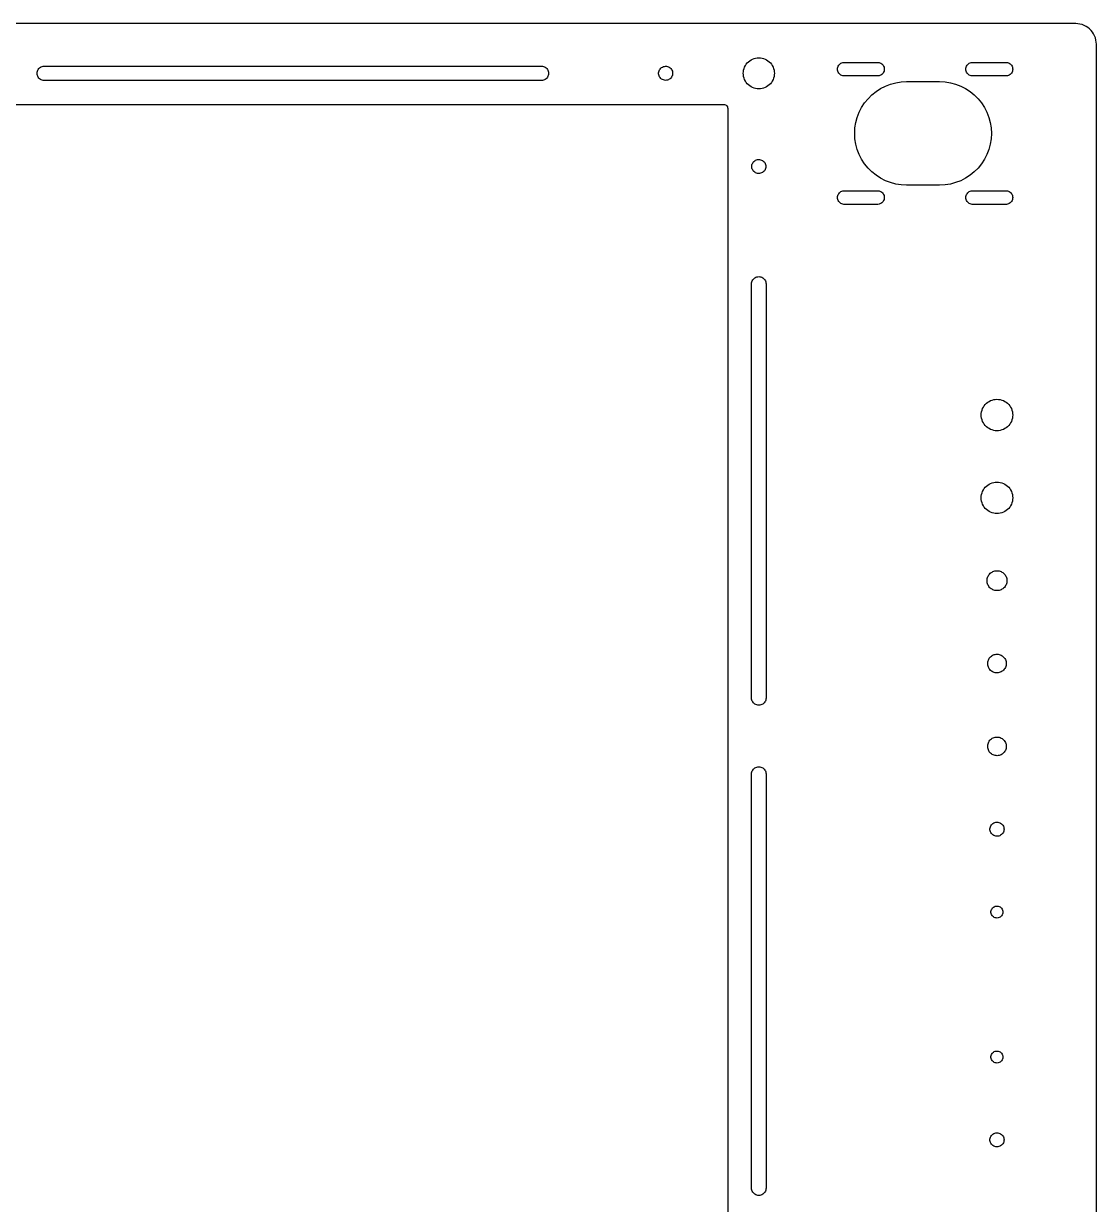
# Model space of a CAD drawing. Header units: metres. Extents: x -319 to 319, y -232 to 232.
# Drawn here: x 60 to 319, y -53.1 to 232 of the extents above; entities that cross this region are included whole.
import ezdxf

# ---------------------------------------------------------------- set-up
doc = ezdxf.new("R2010")
doc.units = ezdxf.units.M

msp = doc.modelspace()

# ---------------------------------------------------------------- linework, layer by layer
for p, q in [((314, 232), (-314, 232)), ((314.523, 231.973), (314, 232)), ((315.04, 231.891), (314.523, 231.973)), ((315.545, 231.755), (315.04, 231.891)), ((316.034, 231.568), (315.545, 231.755)), ((316.5, 231.33), (316.034, 231.568)), ((316.939, 231.045), (316.5, 231.33)), ((317.346, 230.716), (316.939, 231.045)), ((317.716, 230.346), (317.346, 230.716)), ((318.045, 229.939), (317.716, 230.346)), ((318.33, 229.5), (318.045, 229.939)), ((318.568, 229.034), (318.33, 229.5)), ((318.755, 228.545), (318.568, 229.034)), ((318.891, 228.04), (318.755, 228.545)), ((318.973, 227.523), (318.891, 228.04)), ((319, 227), (318.973, 227.523)), ((319, -227), (319, 227)), ((234.466, 222.204), (234.713, 222.509)), ((234.713, 222.509), (234.991, 222.787)), ((234.991, 222.787), (235.296, 223.034)), ((235.296, 223.034), (235.625, 223.248)), ((235.625, 223.248), (235.975, 223.426)), ((235.975, 223.426), (236.341, 223.566)), ((236.341, 223.566), (236.72, 223.668)), ((236.72, 223.668), (237.108, 223.729)), ((237.108, 223.729), (237.5, 223.75)), ((237.5, 223.75), (237.892, 223.729)), ((237.892, 223.729), (238.28, 223.668)), ((238.28, 223.668), (238.659, 223.566)), ((238.659, 223.566), (239.025, 223.426)), ((239.025, 223.426), (239.375, 223.248)), ((239.375, 223.248), (239.704, 223.034)), ((239.704, 223.034), (240.009, 222.787)), ((240.009, 222.787), (240.287, 222.509)), ((240.287, 222.509), (240.534, 222.204)), ((257.121, 222.29), (257.325, 222.429)), ((257.325, 222.429), (257.547, 222.536)), ((257.547, 222.536), (257.783, 222.609)), ((257.783, 222.609), (258.027, 222.645)), ((258.027, 222.645), (266.273, 222.645)), ((266.273, 222.645), (266.517, 222.609)), ((266.517, 222.609), (266.753, 222.536)), ((266.753, 222.536), (266.975, 222.429)), ((266.975, 222.429), (267.179, 222.29)), ((288.121, 222.29), (288.325, 222.429)), ((288.325, 222.429), (288.547, 222.536)), ((288.547, 222.536), (288.783, 222.609)), ((288.783, 222.609), (289.027, 222.645)), ((289.027, 222.645), (297.273, 222.645)), ((297.273, 222.645), (297.517, 222.609)), ((297.517, 222.609), (297.753, 222.536)), ((297.753, 222.536), (297.975, 222.429)), ((297.975, 222.429), (298.179, 222.29)), ((63.25, 220), (63.2678, 220.249)), ((63.2678, 219.751), (63.25, 220)), ((63.2678, 220.249), (63.3209, 220.493)), ((63.3209, 219.507), (63.2678, 219.751)), ((63.3209, 220.493), (63.4081, 220.727)), ((63.4081, 220.727), (63.5278, 220.946)), ((63.5278, 220.946), (63.6774, 221.146)), ((63.6774, 221.146), (63.854, 221.323)), ((63.854, 221.323), (64.0539, 221.472)), ((64.0539, 221.472), (64.273, 221.592)), ((64.273, 221.592), (64.507, 221.679)), ((64.507, 221.679), (64.7509, 221.732)), ((64.7509, 221.732), (65, 221.75)), ((65, 221.75), (185, 221.75)), ((185, 221.75), (185.249, 221.732)), ((185.249, 221.732), (185.493, 221.679)), ((185.493, 221.679), (185.727, 221.592)), ((185.727, 221.592), (185.946, 221.472)), ((185.946, 221.472), (186.146, 221.323)), ((186.146, 221.323), (186.323, 221.146)), ((186.323, 221.146), (186.472, 220.946)), ((186.472, 220.946), (186.592, 220.727)), ((186.592, 220.727), (186.679, 220.493)), ((186.679, 220.493), (186.732, 220.249)), ((186.732, 219.751), (186.679, 219.507)), ((186.732, 220.249), (186.75, 220)), ((186.75, 220), (186.732, 219.751)), ((213.305, 220.124), (213.341, 220.37)), ((213.305, 219.876), (213.305, 220.124)), ((213.341, 219.63), (213.305, 219.876)), ((213.341, 220.37), (213.412, 220.607)), ((213.412, 219.393), (213.341, 219.63)), ((213.412, 220.607), (213.518, 220.832)), ((213.518, 220.832), (213.654, 221.039)), ((213.654, 221.039), (213.82, 221.224)), ((213.82, 221.224), (214.011, 221.383)), ((214.011, 221.383), (214.223, 221.512)), ((214.223, 221.512), (214.451, 221.609)), ((214.451, 221.609), (214.691, 221.672)), ((214.691, 221.672), (214.938, 221.699)), ((214.938, 221.699), (215.186, 221.69)), ((215.186, 221.69), (215.43, 221.645)), ((215.43, 221.645), (215.665, 221.565)), ((215.665, 221.565), (215.886, 221.451)), ((215.886, 221.451), (216.087, 221.307)), ((216.087, 221.307), (216.266, 221.134)), ((216.266, 221.134), (216.418, 220.938)), ((216.418, 220.938), (216.539, 220.722)), ((216.539, 220.722), (216.628, 220.49)), ((216.628, 220.49), (216.682, 220.248)), ((216.682, 219.752), (216.628, 219.51)), ((216.682, 220.248), (216.7, 220)), ((216.7, 220), (216.682, 219.752)), ((233.75, 220), (233.771, 220.392)), ((233.771, 219.608), (233.75, 220)), ((233.771, 220.392), (233.832, 220.78)), ((233.832, 219.22), (233.771, 219.608)), ((233.832, 220.78), (233.934, 221.159)), ((233.934, 221.159), (234.074, 221.525)), ((234.074, 221.525), (234.252, 221.875)), ((234.252, 221.875), (234.466, 222.204)), ((240.534, 222.204), (240.748, 221.875)), ((240.748, 221.875), (240.926, 221.525)), ((240.926, 221.525), (241.066, 221.159)), ((241.066, 221.159), (241.168, 220.78)), ((241.168, 220.78), (241.229, 220.392)), ((241.229, 219.608), (241.168, 219.22)), ((241.229, 220.392), (241.25, 220)), ((241.25, 220), (241.229, 219.608)), ((256.5, 221), (256.518, 221.246)), ((256.518, 220.754), (256.5, 221)), ((256.518, 221.246), (256.573, 221.486)), ((256.573, 220.514), (256.518, 220.754)), ((256.573, 221.486), (256.663, 221.716)), ((256.663, 220.284), (256.573, 220.514)), ((256.663, 221.716), (256.787, 221.929)), ((256.787, 220.071), (256.663, 220.284)), ((256.787, 221.929), (256.94, 222.122)), ((256.94, 219.878), (256.787, 220.071)), ((256.94, 222.122), (257.121, 222.29)), ((257.121, 219.71), (256.94, 219.878)), ((257.325, 219.571), (257.121, 219.71)), ((257.547, 219.464), (257.325, 219.571)), ((266.975, 219.571), (266.753, 219.464)), ((267.179, 219.71), (266.975, 219.571)), ((267.179, 222.29), (267.36, 222.122)), ((267.36, 219.878), (267.179, 219.71)), ((267.36, 222.122), (267.513, 221.929)), ((267.513, 220.071), (267.36, 219.878)), ((267.513, 221.929), (267.637, 221.716)), ((267.637, 220.284), (267.513, 220.071)), ((267.637, 221.716), (267.727, 221.486)), ((267.727, 220.514), (267.637, 220.284)), ((267.727, 221.486), (267.782, 221.246)), ((267.782, 220.754), (267.727, 220.514)), ((267.782, 221.246), (267.8, 221)), ((267.8, 221), (267.782, 220.754)), ((287.5, 221), (287.518, 221.246)), ((287.518, 220.754), (287.5, 221)), ((287.518, 221.246), (287.573, 221.486)), ((287.573, 220.514), (287.518, 220.754)), ((287.573, 221.486), (287.663, 221.716)), ((287.663, 220.284), (287.573, 220.514)), ((287.663, 221.716), (287.787, 221.929)), ((287.787, 220.071), (287.663, 220.284)), ((287.787, 221.929), (287.94, 222.122)), ((287.94, 219.878), (287.787, 220.071)), ((287.94, 222.122), (288.121, 222.29)), ((288.121, 219.71), (287.94, 219.878)), ((288.325, 219.571), (288.121, 219.71)), ((288.547, 219.464), (288.325, 219.571)), ((297.975, 219.571), (297.753, 219.464)), ((298.179, 219.71), (297.975, 219.571)), ((298.179, 222.29), (298.36, 222.122)), ((298.36, 219.878), (298.179, 219.71)), ((298.36, 222.122), (298.513, 221.929)), ((298.513, 220.071), (298.36, 219.878)), ((298.513, 221.929), (298.637, 221.716)), ((298.637, 220.284), (298.513, 220.071)), ((298.637, 221.716), (298.727, 221.486)), ((298.727, 220.514), (298.637, 220.284)), ((298.727, 221.486), (298.782, 221.246)), ((298.782, 220.754), (298.727, 220.514)), ((298.782, 221.246), (298.8, 221)), ((298.8, 221), (298.782, 220.754)), ((63.4081, 219.273), (63.3209, 219.507)), ((63.5278, 219.054), (63.4081, 219.273)), ((63.6774, 218.854), (63.5278, 219.054)), ((63.854, 218.677), (63.6774, 218.854)), ((64.0539, 218.528), (63.854, 218.677)), ((64.273, 218.408), (64.0539, 218.528)), ((64.507, 218.321), (64.273, 218.408)), ((64.7509, 218.268), (64.507, 218.321)), ((65, 218.25), (64.7509, 218.268)), ((185, 218.25), (65, 218.25)), ((185.249, 218.268), (185, 218.25)), ((185.493, 218.321), (185.249, 218.268)), ((185.727, 218.408), (185.493, 218.321)), ((185.946, 218.528), (185.727, 218.408)), ((186.146, 218.677), (185.946, 218.528)), ((186.323, 218.854), (186.146, 218.677)), ((186.472, 219.054), (186.323, 218.854)), ((186.592, 219.273), (186.472, 219.054)), ((186.679, 219.507), (186.592, 219.273)), ((213.518, 219.168), (213.412, 219.393)), ((213.654, 218.961), (213.518, 219.168)), ((213.82, 218.776), (213.654, 218.961)), ((214.011, 218.617), (213.82, 218.776)), ((214.223, 218.488), (214.011, 218.617)), ((214.451, 218.391), (214.223, 218.488)), ((214.691, 218.328), (214.451, 218.391)), ((214.938, 218.301), (214.691, 218.328)), ((215.186, 218.31), (214.938, 218.301)), ((215.43, 218.355), (215.186, 218.31)), ((215.665, 218.435), (215.43, 218.355)), ((215.886, 218.549), (215.665, 218.435)), ((216.087, 218.693), (215.886, 218.549)), ((216.266, 218.866), (216.087, 218.693)), ((216.418, 219.062), (216.266, 218.866)), ((216.539, 219.278), (216.418, 219.062)), ((216.628, 219.51), (216.539, 219.278)), ((233.934, 218.841), (233.832, 219.22)), ((234.074, 218.475), (233.934, 218.841)), ((234.252, 218.125), (234.074, 218.475)), ((234.466, 217.796), (234.252, 218.125)), ((234.713, 217.491), (234.466, 217.796)), ((234.991, 217.213), (234.713, 217.491)), ((235.296, 216.966), (234.991, 217.213)), ((235.625, 216.752), (235.296, 216.966)), ((235.975, 216.574), (235.625, 216.752)), ((239.375, 216.752), (239.025, 216.574)), ((239.704, 216.966), (239.375, 216.752)), ((240.009, 217.213), (239.704, 216.966)), ((240.287, 217.491), (240.009, 217.213)), ((240.534, 217.796), (240.287, 217.491)), ((240.748, 218.125), (240.534, 217.796)), ((240.926, 218.475), (240.748, 218.125)), ((241.066, 218.841), (240.926, 218.475)), ((241.168, 219.22), (241.066, 218.841)), ((257.783, 219.391), (257.547, 219.464)), ((258.027, 219.355), (257.783, 219.391)), ((266.273, 219.355), (258.027, 219.355)), ((266.517, 219.391), (266.273, 219.355)), ((266.753, 219.464), (266.517, 219.391)), ((266.9, 216.325), (268.066, 216.919)), ((268.066, 216.919), (269.287, 217.388)), ((269.287, 217.388), (270.551, 217.727)), ((270.551, 217.727), (271.843, 217.932)), ((271.843, 217.932), (273.15, 218)), ((273.15, 218), (281.15, 218)), ((281.15, 218), (282.457, 217.932)), ((282.457, 217.932), (283.749, 217.727)), ((283.749, 217.727), (285.013, 217.388)), ((285.013, 217.388), (286.234, 216.919)), ((286.234, 216.919), (287.4, 216.325)), ((288.783, 219.391), (288.547, 219.464)), ((289.027, 219.355), (288.783, 219.391)), ((297.273, 219.355), (289.027, 219.355)), ((297.517, 219.391), (297.273, 219.355)), ((297.753, 219.464), (297.517, 219.391)), ((236.341, 216.434), (235.975, 216.574)), ((236.72, 216.332), (236.341, 216.434)), ((237.108, 216.271), (236.72, 216.332)), ((237.5, 216.25), (237.108, 216.271)), ((237.892, 216.271), (237.5, 216.25)), ((238.28, 216.332), (237.892, 216.271)), ((238.659, 216.434), (238.28, 216.332)), ((239.025, 216.574), (238.659, 216.434)), ((263.037, 212.847), (263.861, 213.864)), ((263.861, 213.864), (264.786, 214.789)), ((264.786, 214.789), (265.803, 215.613)), ((265.803, 215.613), (266.9, 216.325)), ((287.4, 216.325), (288.497, 215.613)), ((288.497, 215.613), (289.514, 214.789)), ((289.514, 214.789), (290.439, 213.864)), ((290.439, 213.864), (291.263, 212.847)), ((-229, 212.5), (229, 212.5)), ((229, 212.5), (229.223, 212.475)), ((229.223, 212.475), (229.434, 212.401)), ((229.434, 212.401), (229.623, 212.282)), ((229.623, 212.282), (229.782, 212.123)), ((229.782, 212.123), (229.901, 211.934)), ((229.901, 211.934), (229.975, 211.723)), ((229.975, 211.723), (230, 211.5)), ((230, 211.5), (230, -211.5)), ((261.731, 210.584), (262.325, 211.75)), ((262.325, 211.75), (263.037, 212.847)), ((291.263, 212.847), (291.975, 211.75)), ((291.975, 211.75), (292.569, 210.584)), ((260.923, 208.099), (261.262, 209.363)), ((261.262, 209.363), (261.731, 210.584)), ((292.569, 210.584), (293.038, 209.363)), ((293.038, 209.363), (293.377, 208.099)), ((260.65, 205.5), (260.718, 206.807)), ((260.718, 204.193), (260.65, 205.5)), ((260.718, 206.807), (260.923, 208.099)), ((293.377, 208.099), (293.582, 206.807)), ((293.582, 206.807), (293.65, 205.5)), ((293.65, 205.5), (293.582, 204.193)), ((260.923, 202.901), (260.718, 204.193)), ((261.262, 201.637), (260.923, 202.901)), ((293.377, 202.901), (293.038, 201.637)), ((293.582, 204.193), (293.377, 202.901)), ((261.731, 200.416), (261.262, 201.637)), ((262.325, 199.25), (261.731, 200.416)), ((292.569, 200.416), (291.975, 199.25)), ((293.038, 201.637), (292.569, 200.416)), ((235.805, 197.624), (235.841, 197.87)), ((235.805, 197.376), (235.805, 197.624)), ((235.841, 197.13), (235.805, 197.376)), ((235.841, 197.87), (235.912, 198.107)), ((235.912, 196.893), (235.841, 197.13)), ((235.912, 198.107), (236.018, 198.332)), ((236.018, 196.668), (235.912, 196.893)), ((236.018, 198.332), (236.154, 198.539)), ((236.154, 198.539), (236.32, 198.724)), ((236.32, 198.724), (236.511, 198.883)), ((236.511, 198.883), (236.723, 199.012)), ((236.723, 199.012), (236.951, 199.109)), ((236.951, 199.109), (237.191, 199.172)), ((237.191, 199.172), (237.438, 199.199)), ((237.438, 199.199), (237.686, 199.19)), ((237.686, 199.19), (237.93, 199.145)), ((237.93, 199.145), (238.165, 199.065)), ((238.165, 199.065), (238.386, 198.951)), ((238.386, 198.951), (238.587, 198.807)), ((238.587, 198.807), (238.766, 198.634)), ((238.766, 198.634), (238.918, 198.438)), ((238.918, 198.438), (239.039, 198.222)), ((239.039, 196.778), (238.918, 196.562)), ((239.039, 198.222), (239.128, 197.99)), ((239.128, 197.01), (239.039, 196.778)), ((239.128, 197.99), (239.182, 197.748)), ((239.182, 197.252), (239.128, 197.01)), ((239.182, 197.748), (239.2, 197.5)), ((239.2, 197.5), (239.182, 197.252)), ((263.037, 198.153), (262.325, 199.25)), ((263.861, 197.136), (263.037, 198.153)), ((264.786, 196.211), (263.861, 197.136)), ((290.439, 197.136), (289.514, 196.211)), ((291.263, 198.153), (290.439, 197.136)), ((291.975, 199.25), (291.263, 198.153)), ((236.154, 196.461), (236.018, 196.668)), ((236.32, 196.276), (236.154, 196.461)), ((236.511, 196.117), (236.32, 196.276)), ((236.723, 195.988), (236.511, 196.117)), ((236.951, 195.891), (236.723, 195.988)), ((237.191, 195.828), (236.951, 195.891)), ((237.438, 195.801), (237.191, 195.828)), ((237.686, 195.81), (237.438, 195.801)), ((237.93, 195.855), (237.686, 195.81)), ((238.165, 195.935), (237.93, 195.855)), ((238.386, 196.049), (238.165, 195.935)), ((238.587, 196.193), (238.386, 196.049)), ((238.766, 196.366), (238.587, 196.193)), ((238.918, 196.562), (238.766, 196.366)), ((265.803, 195.387), (264.786, 196.211)), ((266.9, 194.675), (265.803, 195.387)), ((268.066, 194.081), (266.9, 194.675)), ((269.287, 193.612), (268.066, 194.081)), ((286.234, 194.081), (285.013, 193.612)), ((287.4, 194.675), (286.234, 194.081)), ((288.497, 195.387), (287.4, 194.675)), ((289.514, 196.211), (288.497, 195.387)), ((256.787, 190.929), (256.94, 191.122)), ((256.94, 191.122), (257.121, 191.29)), ((257.121, 191.29), (257.325, 191.429)), ((257.325, 191.429), (257.547, 191.536)), ((257.547, 191.536), (257.783, 191.609)), ((257.783, 191.609), (258.027, 191.645)), ((258.027, 191.645), (266.273, 191.645)), ((266.273, 191.645), (266.517, 191.609)), ((266.517, 191.609), (266.753, 191.536)), ((266.753, 191.536), (266.975, 191.429)), ((266.975, 191.429), (267.179, 191.29)), ((267.179, 191.29), (267.36, 191.122)), ((267.36, 191.122), (267.513, 190.929)), ((270.551, 193.273), (269.287, 193.612)), ((271.843, 193.068), (270.551, 193.273)), ((273.15, 193), (271.843, 193.068)), ((281.15, 193), (273.15, 193)), ((282.457, 193.068), (281.15, 193)), ((283.749, 193.273), (282.457, 193.068)), ((285.013, 193.612), (283.749, 193.273)), ((287.787, 190.929), (287.94, 191.122)), ((287.94, 191.122), (288.121, 191.29)), ((288.121, 191.29), (288.325, 191.429)), ((288.325, 191.429), (288.547, 191.536)), ((288.547, 191.536), (288.783, 191.609)), ((288.783, 191.609), (289.027, 191.645)), ((289.027, 191.645), (297.273, 191.645)), ((297.273, 191.645), (297.517, 191.609)), ((297.517, 191.609), (297.753, 191.536)), ((297.753, 191.536), (297.975, 191.429)), ((297.975, 191.429), (298.179, 191.29)), ((298.179, 191.29), (298.36, 191.122)), ((298.36, 191.122), (298.513, 190.929)), ((256.5, 190), (256.518, 190.246)), ((256.518, 189.754), (256.5, 190)), ((256.518, 190.246), (256.573, 190.486)), ((256.573, 189.514), (256.518, 189.754)), ((256.573, 190.486), (256.663, 190.716)), ((256.663, 189.284), (256.573, 189.514)), ((256.663, 190.716), (256.787, 190.929)), ((256.787, 189.071), (256.663, 189.284)), ((256.94, 188.878), (256.787, 189.071)), ((257.121, 188.71), (256.94, 188.878)), ((257.325, 188.571), (257.121, 188.71)), ((257.547, 188.464), (257.325, 188.571)), ((257.783, 188.391), (257.547, 188.464)), ((258.027, 188.355), (257.783, 188.391)), ((266.273, 188.355), (258.027, 188.355)), ((266.517, 188.391), (266.273, 188.355)), ((266.753, 188.464), (266.517, 188.391)), ((266.975, 188.571), (266.753, 188.464)), ((267.179, 188.71), (266.975, 188.571)), ((267.36, 188.878), (267.179, 188.71)), ((267.513, 189.071), (267.36, 188.878)), ((267.513, 190.929), (267.637, 190.716)), ((267.637, 189.284), (267.513, 189.071)), ((267.637, 190.716), (267.727, 190.486)), ((267.727, 189.514), (267.637, 189.284)), ((267.727, 190.486), (267.782, 190.246)), ((267.782, 189.754), (267.727, 189.514)), ((267.782, 190.246), (267.8, 190)), ((267.8, 190), (267.782, 189.754)), ((287.5, 190), (287.518, 190.246)), ((287.518, 189.754), (287.5, 190)), ((287.518, 190.246), (287.573, 190.486)), ((287.573, 189.514), (287.518, 189.754)), ((287.573, 190.486), (287.663, 190.716)), ((287.663, 189.284), (287.573, 189.514)), ((287.663, 190.716), (287.787, 190.929)), ((287.787, 189.071), (287.663, 189.284)), ((287.94, 188.878), (287.787, 189.071)), ((288.121, 188.71), (287.94, 188.878)), ((288.325, 188.571), (288.121, 188.71)), ((288.547, 188.464), (288.325, 188.571)), ((288.783, 188.391), (288.547, 188.464)), ((289.027, 188.355), (288.783, 188.391)), ((297.273, 188.355), (289.027, 188.355)), ((297.517, 188.391), (297.273, 188.355)), ((297.753, 188.464), (297.517, 188.391)), ((297.975, 188.571), (297.753, 188.464)), ((298.179, 188.71), (297.975, 188.571)), ((298.36, 188.878), (298.179, 188.71)), ((298.513, 189.071), (298.36, 188.878)), ((298.513, 190.929), (298.637, 190.716)), ((298.637, 189.284), (298.513, 189.071)), ((298.637, 190.716), (298.727, 190.486)), ((298.727, 189.514), (298.637, 189.284)), ((298.727, 190.486), (298.782, 190.246)), ((298.782, 189.754), (298.727, 189.514)), ((298.782, 190.246), (298.8, 190)), ((298.8, 190), (298.782, 189.754)), ((235.75, 169.167), (235.768, 169.416)), ((235.75, 69.1667), (235.75, 169.167)), ((235.768, 169.416), (235.821, 169.66)), ((235.821, 169.66), (235.908, 169.894)), ((235.908, 169.894), (236.028, 170.113)), ((236.028, 170.113), (236.177, 170.313)), ((236.177, 170.313), (236.354, 170.489)), ((236.354, 170.489), (236.554, 170.639)), ((236.554, 170.639), (236.773, 170.759)), ((236.773, 170.759), (237.007, 170.846)), ((237.007, 170.846), (237.251, 170.899)), ((237.251, 170.899), (237.5, 170.917)), ((237.5, 170.917), (237.749, 170.899)), ((237.749, 170.899), (237.993, 170.846)), ((237.993, 170.846), (238.227, 170.759)), ((238.227, 170.759), (238.446, 170.639)), ((238.446, 170.639), (238.646, 170.489)), ((238.646, 170.489), (238.823, 170.313)), ((238.823, 170.313), (238.972, 170.113)), ((238.972, 170.113), (239.092, 169.894)), ((239.092, 169.894), (239.179, 169.66)), ((239.179, 169.66), (239.232, 169.416)), ((239.232, 169.416), (239.25, 169.167)), ((239.25, 169.167), (239.25, 69.1667)), ((291.709, 139.4), (291.926, 139.734)), ((291.926, 139.734), (292.176, 140.043)), ((292.176, 140.043), (292.457, 140.324)), ((292.457, 140.324), (292.766, 140.574)), ((292.766, 140.574), (293.1, 140.791)), ((293.1, 140.791), (293.454, 140.971)), ((293.454, 140.971), (293.826, 141.114)), ((293.826, 141.114), (294.21, 141.217)), ((294.21, 141.217), (294.603, 141.279)), ((294.603, 141.279), (295, 141.3)), ((295, 141.3), (295.397, 141.279)), ((295.397, 141.279), (295.79, 141.217)), ((295.79, 141.217), (296.174, 141.114)), ((296.174, 141.114), (296.546, 140.971)), ((296.546, 140.971), (296.9, 140.791)), ((296.9, 140.791), (297.234, 140.574)), ((297.234, 140.574), (297.543, 140.324)), ((297.543, 140.324), (297.824, 140.043)), ((297.824, 140.043), (298.074, 139.734)), ((298.074, 139.734), (298.291, 139.4)), ((291.2, 137.5), (291.221, 137.897)), ((291.221, 137.103), (291.2, 137.5)), ((291.221, 137.897), (291.283, 138.29)), ((291.283, 136.71), (291.221, 137.103)), ((291.283, 138.29), (291.386, 138.674)), ((291.386, 138.674), (291.529, 139.046)), ((291.529, 139.046), (291.709, 139.4)), ((298.291, 139.4), (298.471, 139.046)), ((298.471, 139.046), (298.614, 138.674)), ((298.614, 138.674), (298.717, 138.29)), ((298.717, 138.29), (298.779, 137.897)), ((298.779, 137.103), (298.717, 136.71)), ((298.779, 137.897), (298.8, 137.5)), ((298.8, 137.5), (298.779, 137.103)), ((291.386, 136.326), (291.283, 136.71)), ((291.529, 135.954), (291.386, 136.326)), ((291.709, 135.6), (291.529, 135.954)), ((291.926, 135.266), (291.709, 135.6)), ((292.176, 134.957), (291.926, 135.266)), ((292.457, 134.676), (292.176, 134.957)), ((292.766, 134.426), (292.457, 134.676)), ((293.1, 134.209), (292.766, 134.426)), ((293.454, 134.029), (293.1, 134.209)), ((293.826, 133.886), (293.454, 134.029)), ((296.546, 134.029), (296.174, 133.886)), ((296.9, 134.209), (296.546, 134.029)), ((297.234, 134.426), (296.9, 134.209)), ((297.543, 134.676), (297.234, 134.426)), ((297.824, 134.957), (297.543, 134.676)), ((298.074, 135.266), (297.824, 134.957)), ((298.291, 135.6), (298.074, 135.266)), ((298.471, 135.954), (298.291, 135.6)), ((298.614, 136.326), (298.471, 135.954)), ((298.717, 136.71), (298.614, 136.326)), ((294.21, 133.783), (293.826, 133.886)), ((294.603, 133.721), (294.21, 133.783)), ((295, 133.7), (294.603, 133.721)), ((295.397, 133.721), (295, 133.7)), ((295.79, 133.783), (295.397, 133.721)), ((296.174, 133.886), (295.79, 133.783)), ((291.926, 119.734), (292.176, 120.043)), ((292.176, 120.043), (292.457, 120.324)), ((292.457, 120.324), (292.766, 120.574)), ((292.766, 120.574), (293.1, 120.791)), ((293.1, 120.791), (293.454, 120.971)), ((293.454, 120.971), (293.826, 121.114)), ((293.826, 121.114), (294.21, 121.217)), ((294.21, 121.217), (294.603, 121.279)), ((294.603, 121.279), (295, 121.3)), ((295, 121.3), (295.397, 121.279)), ((295.397, 121.279), (295.79, 121.217)), ((295.79, 121.217), (296.174, 121.114)), ((296.174, 121.114), (296.546, 120.971)), ((296.546, 120.971), (296.9, 120.791)), ((296.9, 120.791), (297.234, 120.574)), ((297.234, 120.574), (297.543, 120.324)), ((297.543, 120.324), (297.824, 120.043)), ((297.824, 120.043), (298.074, 119.734)), ((291.2, 117.5), (291.221, 117.897)), ((291.221, 117.103), (291.2, 117.5)), ((291.221, 117.897), (291.283, 118.29)), ((291.283, 116.71), (291.221, 117.103)), ((291.283, 118.29), (291.386, 118.674)), ((291.386, 118.674), (291.529, 119.046)), ((291.529, 119.046), (291.709, 119.4)), ((291.709, 119.4), (291.926, 119.734)), ((298.074, 119.734), (298.291, 119.4)), ((298.291, 119.4), (298.471, 119.046)), ((298.471, 119.046), (298.614, 118.674)), ((298.614, 118.674), (298.717, 118.29)), ((298.717, 118.29), (298.779, 117.897)), ((298.779, 117.103), (298.717, 116.71)), ((298.779, 117.897), (298.8, 117.5)), ((298.8, 117.5), (298.779, 117.103)), ((291.386, 116.326), (291.283, 116.71)), ((291.529, 115.954), (291.386, 116.326)), ((291.709, 115.6), (291.529, 115.954)), ((291.926, 115.266), (291.709, 115.6)), ((292.176, 114.957), (291.926, 115.266)), ((292.457, 114.676), (292.176, 114.957)), ((292.766, 114.426), (292.457, 114.676)), ((293.1, 114.209), (292.766, 114.426)), ((293.454, 114.029), (293.1, 114.209)), ((296.9, 114.209), (296.546, 114.029)), ((297.234, 114.426), (296.9, 114.209)), ((297.543, 114.676), (297.234, 114.426)), ((297.824, 114.957), (297.543, 114.676)), ((298.074, 115.266), (297.824, 114.957)), ((298.291, 115.6), (298.074, 115.266)), ((298.471, 115.954), (298.291, 115.6)), ((298.614, 116.326), (298.471, 115.954)), ((298.717, 116.71), (298.614, 116.326)), ((293.826, 113.886), (293.454, 114.029)), ((294.21, 113.783), (293.826, 113.886)), ((294.603, 113.721), (294.21, 113.783)), ((295, 113.7), (294.603, 113.721)), ((295.397, 113.721), (295, 113.7)), ((295.79, 113.783), (295.397, 113.721)), ((296.174, 113.886), (295.79, 113.783)), ((296.546, 114.029), (296.174, 113.886)), ((294.024, 99.6925), (294.258, 99.7825)), ((294.258, 99.7825), (294.501, 99.8475)), ((294.501, 99.8475), (294.749, 99.8869)), ((294.749, 99.8869), (295, 99.9)), ((295, 99.9), (295.251, 99.8869)), ((295.251, 99.8869), (295.499, 99.8475)), ((295.499, 99.8475), (295.742, 99.7825)), ((295.742, 99.7825), (295.976, 99.6925)), ((292.6, 97.5), (292.613, 97.7509)), ((292.613, 97.2491), (292.6, 97.5)), ((292.613, 97.7509), (292.652, 97.999)), ((292.652, 97.001), (292.613, 97.2491)), ((292.652, 97.999), (292.717, 98.2416)), ((292.717, 96.7584), (292.652, 97.001)), ((292.717, 98.2416), (292.807, 98.4762)), ((292.807, 98.4762), (292.922, 98.7)), ((292.922, 98.7), (293.058, 98.9107)), ((293.058, 98.9107), (293.216, 99.1059)), ((293.216, 99.1059), (293.394, 99.2835)), ((293.394, 99.2835), (293.589, 99.4416)), ((293.589, 99.4416), (293.8, 99.5785)), ((293.8, 99.5785), (294.024, 99.6925)), ((295.976, 99.6925), (296.2, 99.5785)), ((296.2, 99.5785), (296.411, 99.4416)), ((296.411, 99.4416), (296.606, 99.2835)), ((296.606, 99.2835), (296.784, 99.1059)), ((296.784, 99.1059), (296.942, 98.9107)), ((296.942, 98.9107), (297.078, 98.7)), ((297.078, 98.7), (297.193, 98.4762)), ((297.193, 98.4762), (297.283, 98.2416)), ((297.283, 98.2416), (297.348, 97.999)), ((297.348, 97.001), (297.283, 96.7584)), ((297.348, 97.999), (297.387, 97.7509)), ((297.387, 97.2491), (297.348, 97.001)), ((297.387, 97.7509), (297.4, 97.5)), ((297.4, 97.5), (297.387, 97.2491)), ((292.807, 96.5238), (292.717, 96.7584)), ((292.922, 96.3), (292.807, 96.5238)), ((293.058, 96.0893), (292.922, 96.3)), ((293.216, 95.8941), (293.058, 96.0893)), ((293.394, 95.7164), (293.216, 95.8941)), ((293.589, 95.5583), (293.394, 95.7164)), ((293.8, 95.4215), (293.589, 95.5583)), ((294.024, 95.3075), (293.8, 95.4215)), ((294.258, 95.2175), (294.024, 95.3075)), ((294.501, 95.1524), (294.258, 95.2175)), ((294.749, 95.1131), (294.501, 95.1524)), ((295, 95.1), (294.749, 95.1131)), ((295.251, 95.1131), (295, 95.1)), ((295.499, 95.1524), (295.251, 95.1131)), ((295.742, 95.2175), (295.499, 95.1524)), ((295.976, 95.3075), (295.742, 95.2175)), ((296.2, 95.4215), (295.976, 95.3075)), ((296.411, 95.5583), (296.2, 95.4215)), ((296.606, 95.7164), (296.411, 95.5583)), ((296.784, 95.8941), (296.606, 95.7164)), ((296.942, 96.0893), (296.784, 95.8941)), ((297.078, 96.3), (296.942, 96.0893)), ((297.193, 96.5238), (297.078, 96.3)), ((297.283, 96.7584), (297.193, 96.5238)), ((292.753, 77.6239), (292.781, 77.8703)), ((292.753, 77.3761), (292.753, 77.6239)), ((292.781, 77.1297), (292.753, 77.3761)), ((292.781, 77.8703), (292.835, 78.1122)), ((292.835, 76.8878), (292.781, 77.1297)), ((292.835, 78.1122), (292.915, 78.3467)), ((292.915, 78.3467), (293.021, 78.5709)), ((293.021, 78.5709), (293.151, 78.7821)), ((293.151, 78.7821), (293.303, 78.9777)), ((293.303, 78.9777), (293.476, 79.1554)), ((293.476, 79.1554), (293.667, 79.313)), ((293.667, 79.313), (293.875, 79.4485)), ((293.875, 79.4485), (294.096, 79.5605)), ((294.096, 79.5605), (294.328, 79.6474)), ((294.328, 79.6474), (294.569, 79.7083)), ((294.569, 79.7083), (294.814, 79.7423)), ((294.814, 79.7423), (295.062, 79.7491)), ((295.062, 79.7491), (295.309, 79.7287)), ((295.309, 79.7287), (295.552, 79.6812)), ((295.552, 79.6812), (295.789, 79.6071)), ((295.789, 79.6071), (296.016, 79.5076)), ((296.016, 79.5076), (296.231, 79.3836)), ((296.231, 79.3836), (296.43, 79.2368)), ((296.43, 79.2368), (296.613, 79.0689)), ((296.613, 79.0689), (296.776, 78.882)), ((296.776, 78.882), (296.917, 78.6783)), ((296.917, 78.6783), (297.035, 78.4602)), ((297.035, 78.4602), (297.128, 78.2306)), ((297.128, 78.2306), (297.196, 77.992)), ((297.196, 77.008), (297.128, 76.7694)), ((297.196, 77.992), (297.236, 77.7475)), ((297.236, 77.2525), (297.196, 77.008)), ((297.236, 77.7475), (297.25, 77.5)), ((297.25, 77.5), (297.236, 77.2525)), ((292.915, 76.6533), (292.835, 76.8878)), ((293.021, 76.4291), (292.915, 76.6533)), ((293.151, 76.2179), (293.021, 76.4291)), ((293.303, 76.0223), (293.151, 76.2179)), ((293.476, 75.8446), (293.303, 76.0223)), ((293.667, 75.687), (293.476, 75.8446)), ((293.875, 75.5514), (293.667, 75.687)), ((294.096, 75.4395), (293.875, 75.5514)), ((294.328, 75.3526), (294.096, 75.4395)), ((294.569, 75.2917), (294.328, 75.3526)), ((294.814, 75.2577), (294.569, 75.2917)), ((295.062, 75.2509), (294.814, 75.2577)), ((295.309, 75.2713), (295.062, 75.2509)), ((295.552, 75.3188), (295.309, 75.2713)), ((295.789, 75.3929), (295.552, 75.3188)), ((296.016, 75.4924), (295.789, 75.3929)), ((296.231, 75.6164), (296.016, 75.4924)), ((296.43, 75.7632), (296.231, 75.6164)), ((296.613, 75.9311), (296.43, 75.7632)), ((296.776, 76.118), (296.613, 75.9311)), ((296.917, 76.3217), (296.776, 76.118)), ((297.035, 76.5397), (296.917, 76.3217)), ((297.128, 76.7694), (297.035, 76.5397)), ((235.768, 68.9176), (235.75, 69.1667)), ((235.821, 68.6736), (235.768, 68.9176)), ((235.908, 68.4397), (235.821, 68.6736)), ((236.028, 68.2205), (235.908, 68.4397)), ((239.092, 68.4397), (238.972, 68.2205)), ((239.179, 68.6736), (239.092, 68.4397)), ((239.232, 68.9176), (239.179, 68.6736)), ((239.25, 69.1667), (239.232, 68.9176)), ((236.177, 68.0207), (236.028, 68.2205)), ((236.354, 67.8441), (236.177, 68.0207)), ((236.554, 67.6945), (236.354, 67.8441)), ((236.773, 67.5748), (236.554, 67.6945)), ((237.007, 67.4875), (236.773, 67.5748)), ((237.251, 67.4345), (237.007, 67.4875)), ((237.5, 67.4167), (237.251, 67.4345)), ((237.749, 67.4345), (237.5, 67.4167)), ((237.993, 67.4875), (237.749, 67.4345)), ((238.227, 67.5748), (237.993, 67.4875)), ((238.446, 67.6945), (238.227, 67.5748)), ((238.646, 67.8441), (238.446, 67.6945)), ((238.823, 68.0207), (238.646, 67.8441)), ((238.972, 68.2205), (238.823, 68.0207)), ((292.753, 57.6239), (292.781, 57.8703)), ((292.753, 57.3761), (292.753, 57.6239)), ((292.781, 57.1297), (292.753, 57.3761)), ((292.781, 57.8703), (292.835, 58.1122)), ((292.835, 56.8878), (292.781, 57.1297)), ((292.835, 58.1122), (292.915, 58.3467)), ((292.915, 58.3467), (293.021, 58.5709)), ((293.021, 58.5709), (293.151, 58.7821)), ((293.151, 58.7821), (293.303, 58.9777)), ((293.303, 58.9777), (293.476, 59.1554)), ((293.476, 59.1554), (293.667, 59.313)), ((293.667, 59.313), (293.875, 59.4485)), ((293.875, 59.4485), (294.096, 59.5605)), ((294.096, 59.5605), (294.328, 59.6474)), ((294.328, 59.6474), (294.569, 59.7083)), ((294.569, 59.7083), (294.814, 59.7423)), ((294.814, 59.7423), (295.062, 59.7491)), ((295.062, 59.7491), (295.309, 59.7287)), ((295.309, 59.7287), (295.552, 59.6812)), ((295.552, 59.6812), (295.789, 59.6071)), ((295.789, 59.6071), (296.016, 59.5076)), ((296.016, 59.5076), (296.231, 59.3836)), ((296.231, 59.3836), (296.43, 59.2368)), ((296.43, 59.2368), (296.613, 59.0689)), ((296.613, 59.0689), (296.776, 58.882)), ((296.776, 58.882), (296.917, 58.6783)), ((296.917, 58.6783), (297.035, 58.4602)), ((297.035, 58.4602), (297.128, 58.2306)), ((297.128, 58.2306), (297.196, 57.992)), ((297.196, 57.992), (297.236, 57.7475)), ((297.236, 57.2525), (297.196, 57.008)), ((297.236, 57.7475), (297.25, 57.5)), ((297.25, 57.5), (297.236, 57.2525)), ((292.915, 56.6533), (292.835, 56.8878)), ((293.021, 56.4291), (292.915, 56.6533)), ((293.151, 56.2179), (293.021, 56.4291)), ((293.303, 56.0223), (293.151, 56.2179)), ((293.476, 55.8446), (293.303, 56.0223)), ((293.667, 55.687), (293.476, 55.8446)), ((293.875, 55.5514), (293.667, 55.687)), ((294.096, 55.4395), (293.875, 55.5514)), ((294.328, 55.3526), (294.096, 55.4395)), ((294.569, 55.2917), (294.328, 55.3526)), ((294.814, 55.2577), (294.569, 55.2917)), ((295.062, 55.2509), (294.814, 55.2577)), ((295.309, 55.2713), (295.062, 55.2509)), ((295.552, 55.3188), (295.309, 55.2713)), ((295.789, 55.3928), (295.552, 55.3188)), ((296.016, 55.4924), (295.789, 55.3928)), ((296.231, 55.6164), (296.016, 55.4924)), ((296.43, 55.7632), (296.231, 55.6164)), ((296.613, 55.9311), (296.43, 55.7632)), ((296.776, 56.118), (296.613, 55.9311)), ((296.917, 56.3217), (296.776, 56.118)), ((297.035, 56.5397), (296.917, 56.3217)), ((297.128, 56.7694), (297.035, 56.5397)), ((297.196, 57.008), (297.128, 56.7694)), ((235.768, 51.0824), (235.821, 51.3264)), ((235.821, 51.3264), (235.908, 51.5603)), ((235.908, 51.5603), (236.028, 51.7794)), ((236.028, 51.7794), (236.177, 51.9793)), ((236.177, 51.9793), (236.354, 52.1559)), ((236.354, 52.1559), (236.554, 52.3055)), ((236.554, 52.3055), (236.773, 52.4252)), ((236.773, 52.4252), (237.007, 52.5124)), ((237.007, 52.5124), (237.251, 52.5655)), ((237.251, 52.5655), (237.5, 52.5833)), ((237.5, 52.5833), (237.749, 52.5655)), ((237.749, 52.5655), (237.993, 52.5124)), ((237.993, 52.5124), (238.227, 52.4252)), ((238.227, 52.4252), (238.446, 52.3055)), ((238.446, 52.3055), (238.646, 52.1559)), ((238.646, 52.1559), (238.823, 51.9793)), ((238.823, 51.9793), (238.972, 51.7794)), ((238.972, 51.7794), (239.092, 51.5603)), ((239.092, 51.5603), (239.179, 51.3264)), ((239.179, 51.3264), (239.232, 51.0824)), ((235.75, 50.8333), (235.768, 51.0824)), ((235.75, -49.1667), (235.75, 50.8333)), ((239.232, 51.0824), (239.25, 50.8333)), ((239.25, 50.8333), (239.25, -49.1667)), ((293.305, 37.6241), (293.341, 37.8696)), ((293.305, 37.3759), (293.305, 37.6241)), ((293.341, 37.1304), (293.305, 37.3759)), ((293.341, 37.8696), (293.412, 38.1073)), ((293.412, 36.8927), (293.341, 37.1304)), ((293.412, 38.1073), (293.518, 38.332)), ((293.518, 38.332), (293.654, 38.539)), ((293.654, 38.539), (293.82, 38.7238)), ((293.82, 38.7238), (294.011, 38.8826)), ((294.011, 38.8826), (294.223, 39.0119)), ((294.223, 39.0119), (294.451, 39.1089)), ((294.451, 39.1089), (294.691, 39.1717)), ((294.691, 39.1717), (294.938, 39.1989)), ((294.938, 39.1989), (295.186, 39.1898)), ((295.186, 39.1898), (295.43, 39.1447)), ((295.43, 39.1447), (295.665, 39.0646)), ((295.665, 39.0646), (295.886, 38.9511)), ((295.886, 38.9511), (296.087, 38.8067)), ((296.087, 38.8067), (296.266, 38.6344)), ((296.266, 38.6344), (296.418, 38.438)), ((296.418, 38.438), (296.539, 38.2216)), ((296.539, 38.2216), (296.628, 37.9898)), ((296.628, 37.9898), (296.682, 37.7475)), ((296.682, 37.2525), (296.628, 37.0102)), ((296.682, 37.7475), (296.7, 37.5)), ((296.7, 37.5), (296.682, 37.2525)), ((293.518, 36.668), (293.412, 36.8927)), ((293.654, 36.461), (293.518, 36.668)), ((293.82, 36.2762), (293.654, 36.461)), ((294.011, 36.1174), (293.82, 36.2762)), ((294.223, 35.9881), (294.011, 36.1174)), ((294.451, 35.8911), (294.223, 35.9881)), ((294.691, 35.8283), (294.451, 35.8911)), ((294.938, 35.8011), (294.691, 35.8283)), ((295.186, 35.8102), (294.938, 35.8011)), ((295.43, 35.8553), (295.186, 35.8102)), ((295.665, 35.9354), (295.43, 35.8553)), ((295.886, 36.0489), (295.665, 35.9354)), ((296.087, 36.1933), (295.886, 36.0489)), ((296.266, 36.3656), (296.087, 36.1933)), ((296.418, 36.562), (296.266, 36.3656)), ((296.539, 36.7784), (296.418, 36.562)), ((296.628, 37.0102), (296.539, 36.7784)), ((293.555, 17.623), (293.597, 17.8654)), ((293.555, 17.377), (293.555, 17.623)), ((293.597, 17.1346), (293.555, 17.377)), ((293.597, 17.8654), (293.679, 18.0972)), ((293.679, 16.9027), (293.597, 17.1346)), ((293.679, 18.0972), (293.799, 18.312)), ((293.799, 18.312), (293.953, 18.5033)), ((293.953, 18.5033), (294.138, 18.6658)), ((294.138, 18.6658), (294.347, 18.7947)), ((294.347, 18.7947), (294.575, 18.8864)), ((294.575, 18.8864), (294.816, 18.9382)), ((294.816, 18.9382), (295.062, 18.9487)), ((295.062, 18.9487), (295.305, 18.9174)), ((295.305, 18.9174), (295.541, 18.8454)), ((295.541, 18.8454), (295.76, 18.7347)), ((295.76, 18.7347), (295.958, 18.5885)), ((295.958, 18.5885), (296.128, 18.4109)), ((296.128, 18.4109), (296.266, 18.2072)), ((296.266, 18.2072), (296.367, 17.983)), ((296.367, 17.983), (296.429, 17.745)), ((296.429, 17.2549), (296.367, 17.0169)), ((296.429, 17.745), (296.45, 17.5)), ((296.45, 17.5), (296.429, 17.2549)), ((293.799, 16.688), (293.679, 16.9027)), ((293.953, 16.4967), (293.799, 16.688)), ((294.138, 16.3342), (293.953, 16.4967)), ((294.347, 16.2052), (294.138, 16.3342)), ((294.575, 16.1136), (294.347, 16.2052)), ((294.816, 16.0617), (294.575, 16.1136)), ((295.062, 16.0513), (294.816, 16.0617)), ((295.305, 16.0825), (295.062, 16.0513)), ((295.541, 16.1546), (295.305, 16.0825)), ((295.76, 16.2653), (295.541, 16.1546)), ((295.958, 16.4115), (295.76, 16.2653)), ((296.128, 16.5891), (295.958, 16.4115)), ((296.266, 16.7928), (296.128, 16.5891)), ((296.367, 17.0169), (296.266, 16.7928)), ((293.597, -17.1346), (293.679, -16.9027)), ((293.679, -16.9027), (293.799, -16.688)), ((293.799, -16.688), (293.953, -16.4967)), ((293.953, -16.4967), (294.138, -16.3342)), ((294.138, -16.3342), (294.347, -16.2052)), ((294.347, -16.2052), (294.575, -16.1136)), ((294.575, -16.1136), (294.816, -16.0617)), ((294.816, -16.0617), (295.062, -16.0513)), ((295.062, -16.0513), (295.305, -16.0825)), ((295.305, -16.0825), (295.541, -16.1546)), ((295.541, -16.1546), (295.76, -16.2653)), ((295.76, -16.2653), (295.958, -16.4115)), ((295.958, -16.4115), (296.128, -16.5891)), ((296.128, -16.5891), (296.266, -16.7928)), ((296.266, -16.7928), (296.367, -17.0169)), ((296.367, -17.0169), (296.429, -17.2549)), ((293.555, -17.377), (293.597, -17.1346)), ((293.555, -17.623), (293.555, -17.377)), ((293.597, -17.8654), (293.555, -17.623)), ((293.679, -18.0972), (293.597, -17.8654)), ((293.799, -18.312), (293.679, -18.0972)), ((293.953, -18.5033), (293.799, -18.312)), ((294.138, -18.6658), (293.953, -18.5033)), ((294.347, -18.7947), (294.138, -18.6658)), ((294.575, -18.8864), (294.347, -18.7947)), ((294.816, -18.9382), (294.575, -18.8864)), ((295.062, -18.9487), (294.816, -18.9382)), ((295.305, -18.9174), (295.062, -18.9487)), ((295.541, -18.8454), (295.305, -18.9174)), ((295.76, -18.7347), (295.541, -18.8454)), ((295.958, -18.5885), (295.76, -18.7347)), ((296.128, -18.4109), (295.958, -18.5885)), ((296.266, -18.2072), (296.128, -18.4109)), ((296.367, -17.983), (296.266, -18.2072)), ((296.429, -17.745), (296.367, -17.983)), ((296.429, -17.2549), (296.45, -17.5)), ((296.45, -17.5), (296.429, -17.745)), ((293.341, -37.1304), (293.412, -36.8927)), ((293.412, -36.8927), (293.518, -36.668)), ((293.518, -36.668), (293.654, -36.461)), ((293.654, -36.461), (293.82, -36.2762)), ((293.82, -36.2762), (294.011, -36.1174)), ((294.011, -36.1174), (294.223, -35.9881)), ((294.223, -35.9881), (294.451, -35.8911)), ((294.451, -35.8911), (294.691, -35.8283)), ((294.691, -35.8283), (294.938, -35.8011)), ((294.938, -35.8011), (295.186, -35.8102)), ((295.186, -35.8102), (295.43, -35.8553)), ((295.43, -35.8553), (295.665, -35.9354)), ((295.665, -35.9354), (295.886, -36.0489)), ((295.886, -36.0489), (296.087, -36.1933)), ((296.087, -36.1933), (296.266, -36.3656)), ((296.266, -36.3656), (296.418, -36.562)), ((296.418, -36.562), (296.539, -36.7784)), ((296.539, -36.7784), (296.628, -37.0102)), ((296.628, -37.0102), (296.682, -37.2525)), ((293.305, -37.3759), (293.341, -37.1304)), ((293.305, -37.6241), (293.305, -37.3759)), ((293.341, -37.8696), (293.305, -37.6241)), ((293.412, -38.1073), (293.341, -37.8696)), ((293.518, -38.332), (293.412, -38.1073)), ((293.654, -38.539), (293.518, -38.332)), ((293.82, -38.7238), (293.654, -38.539)), ((294.011, -38.8826), (293.82, -38.7238)), ((294.223, -39.0119), (294.011, -38.8826)), ((294.451, -39.1089), (294.223, -39.0119)), ((294.691, -39.1717), (294.451, -39.1089)), ((294.938, -39.1989), (294.691, -39.1717)), ((295.186, -39.1898), (294.938, -39.1989)), ((295.43, -39.1447), (295.186, -39.1898)), ((295.665, -39.0646), (295.43, -39.1447)), ((295.886, -38.9511), (295.665, -39.0646)), ((296.087, -38.8067), (295.886, -38.9511)), ((296.266, -38.6344), (296.087, -38.8067)), ((296.418, -38.438), (296.266, -38.6344)), ((296.539, -38.2216), (296.418, -38.438)), ((296.628, -37.9898), (296.539, -38.2216)), ((296.682, -37.7475), (296.628, -37.9898)), ((296.682, -37.2525), (296.7, -37.5)), ((296.7, -37.5), (296.682, -37.7475)), ((235.768, -49.4157), (235.75, -49.1667)), ((235.821, -49.6597), (235.768, -49.4157)), ((235.908, -49.8936), (235.821, -49.6597)), ((236.028, -50.1128), (235.908, -49.8936)), ((236.177, -50.3127), (236.028, -50.1128)), ((236.354, -50.4892), (236.177, -50.3127)), ((236.554, -50.6389), (236.354, -50.4892)), ((236.773, -50.7585), (236.554, -50.6389)), ((237.007, -50.8458), (236.773, -50.7585)), ((237.251, -50.8988), (237.007, -50.8458)), ((237.5, -50.9167), (237.251, -50.8988)), ((237.749, -50.8988), (237.5, -50.9167)), ((237.993, -50.8458), (237.749, -50.8988)), ((238.227, -50.7585), (237.993, -50.8458)), ((238.446, -50.6389), (238.227, -50.7585)), ((238.646, -50.4892), (238.446, -50.6389)), ((238.823, -50.3127), (238.646, -50.4892)), ((238.972, -50.1128), (238.823, -50.3127)), ((239.092, -49.8936), (238.972, -50.1128)), ((239.179, -49.6597), (239.092, -49.8936)), ((239.232, -49.4157), (239.179, -49.6597)), ((239.25, -49.1667), (239.232, -49.4157))]:
    msp.add_line(p, q)

doc.saveas('drawing.dxf')
